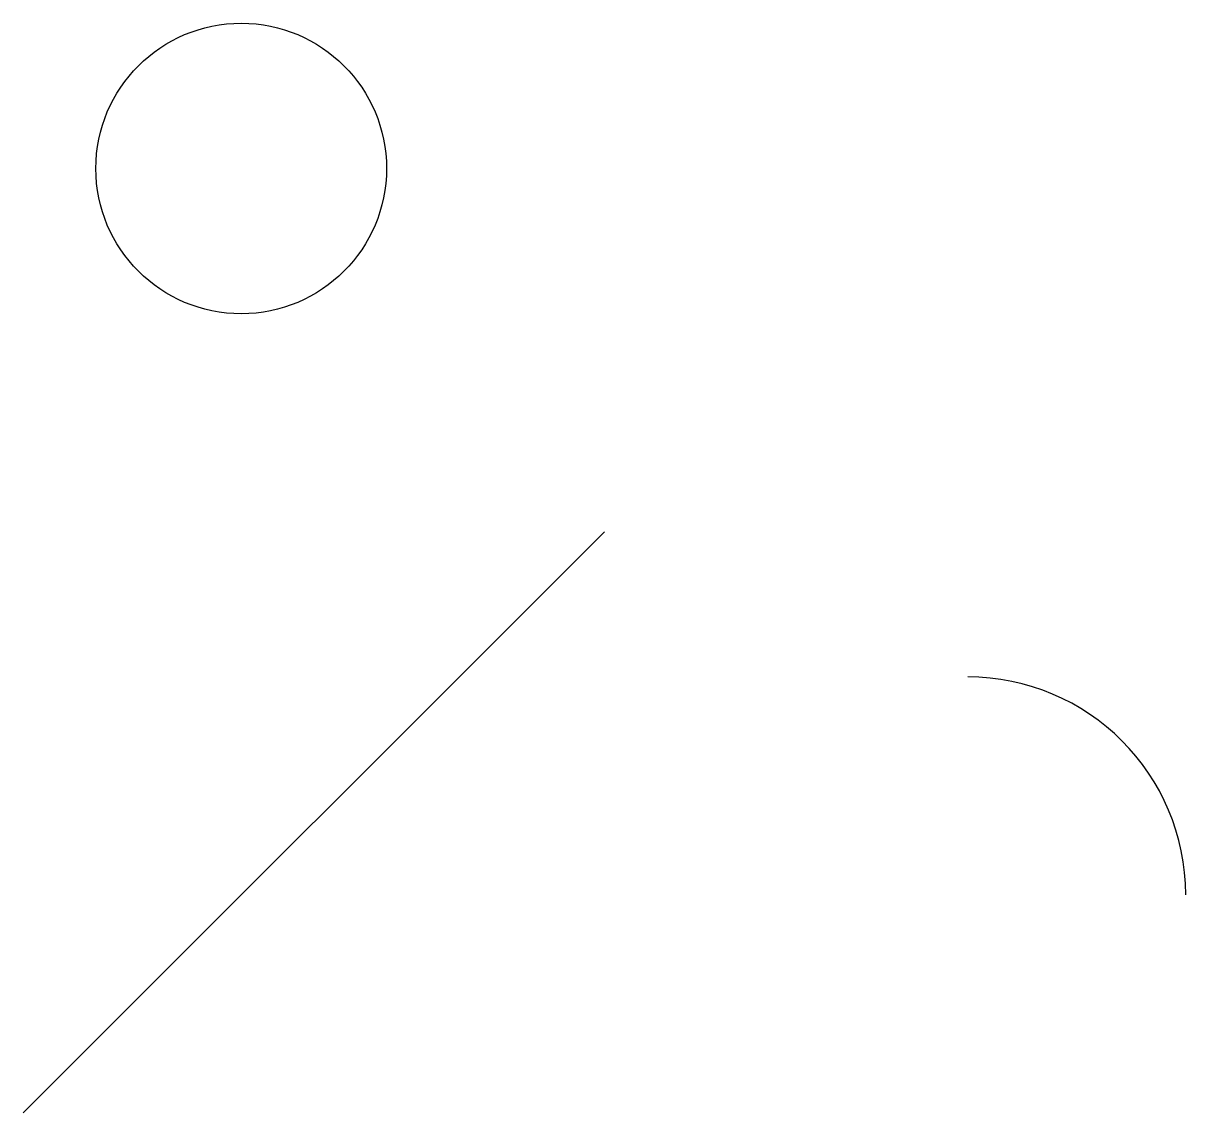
# Model space of a CAD drawing. Extents: x 10 to 90, y 10 to 85.
import ezdxf

# ---------------------------------------------------------------- set-up
doc = ezdxf.new("R2010")
doc.units = 0
doc.layers.get('0').update_dxf_attribs({"linetype": 'CONTINUOUS'})

msp = doc.modelspace()

# ---------------------------------------------------------------- linework, layer by layer
msp.add_line((10, 10), (50, 50))
msp.add_circle((25, 75), 10)
msp.add_arc((75, 25), 15, 0, 90)

doc.saveas('drawing.dxf')
